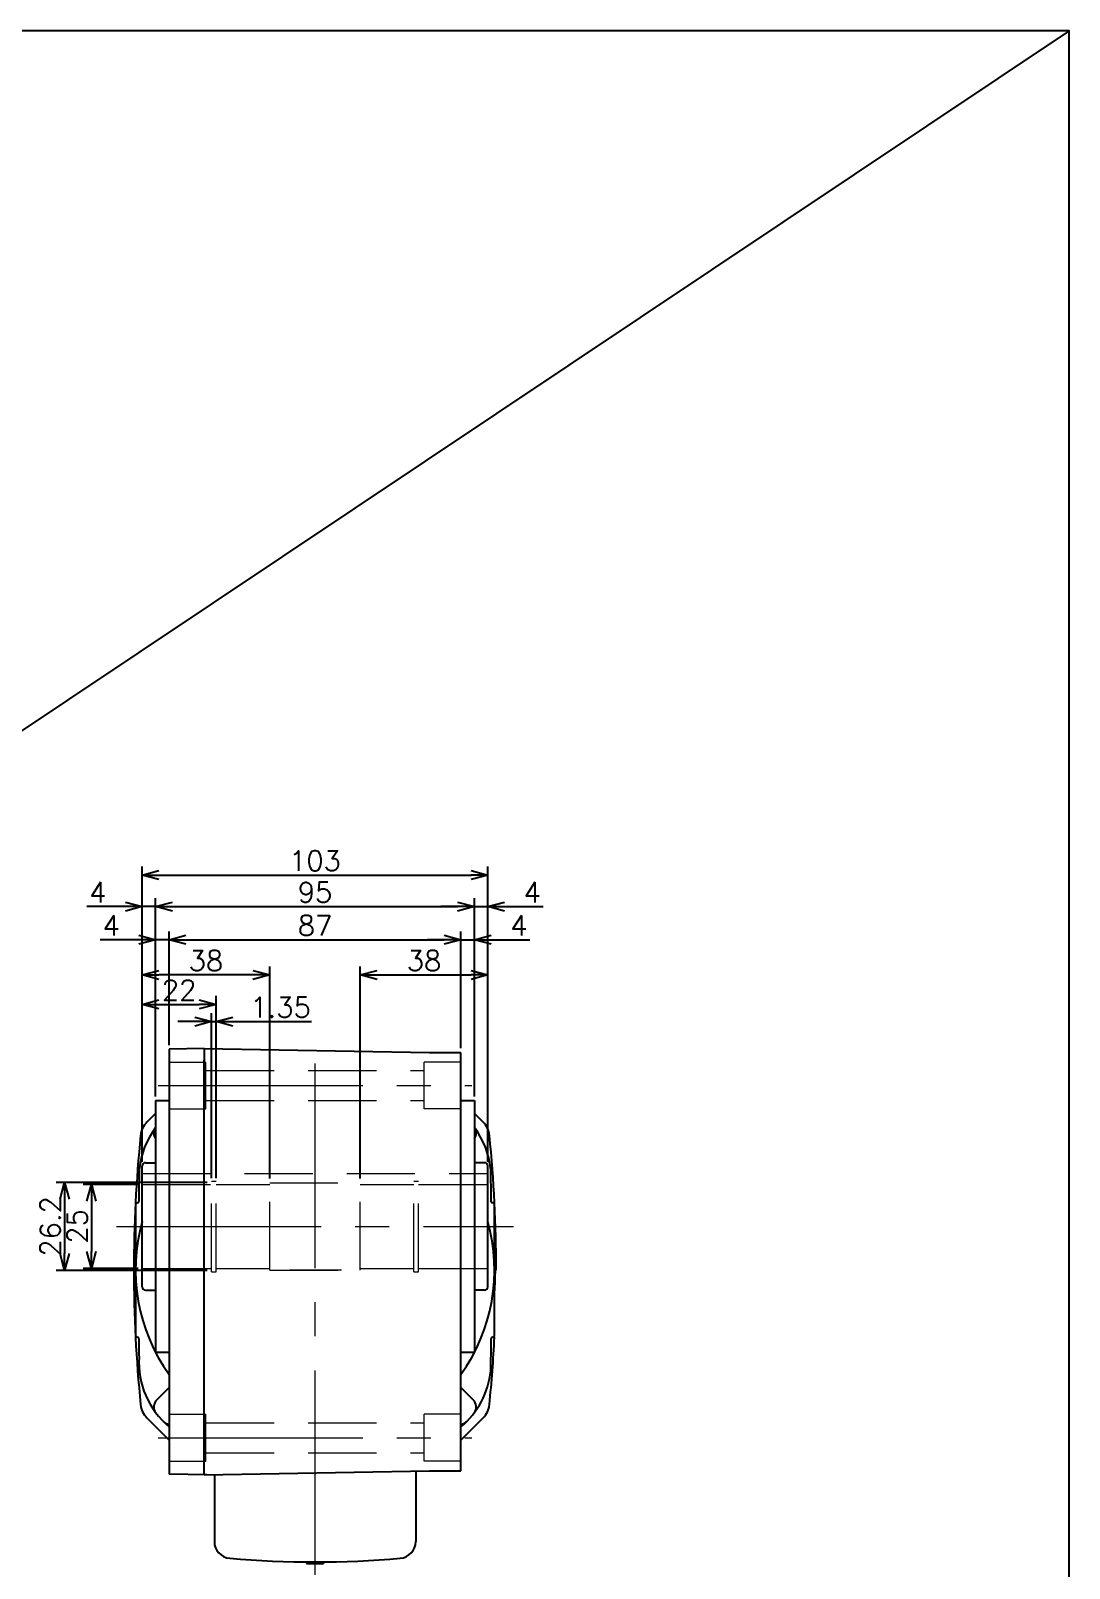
# Model space of a CAD drawing. Header units: millimetres. Extents: x 0 to 49006, y -7876 to 6995.
# Drawn here: x 15781.4 to 16090.9, y -6319.1 to -5860.8 of the extents above; entities that cross this region are included whole.
import ezdxf

# ---------------------------------------------------------------- set-up
doc = ezdxf.new("R2010")
doc.units = ezdxf.units.MM
doc.header["$LTSCALE"] = 3.2
doc.header["$PDMODE"] = 99
doc.header["$PDSIZE"] = 1
doc.linetypes.add('CENTER2', pattern=[28.575, 19.05, -3.175, 3.175, -3.175])
doc.linetypes.add('HIDDEN', pattern=[9.525, 6.35, -3.175])
for name, color, linetype, lineweight in [('04_HIDDEN', 2, 'HIDDEN', 13), ('05_CENTER', 4, 'CENTER2', 13), ('08_DIM', 3, 'Continuous', 13)]:
    doc.layers.add(name, color=color, linetype=linetype, lineweight=lineweight)
doc.layers.add('10_DRAFT', color=8, linetype='Continuous', lineweight=0, plot=False)
doc.styles.add('KSS_TXT', font='txt.shx', dxfattribs={"bigfont": 'extfont2.shx'})
doc.dimstyles.new('KSS_DIM', dxfattribs={"dimscale": 12, "dimtxt": 3, "dimasz": 2.5, "dimexe": 1.25, "dimexo": 0.625, "dimtad": 1, "dimdsep": 46, "dimtxsty": 'KSS_TXT', "dimblk": 'OPEN30', "dimcen": 0, "dimazin": 2, "dimtfac": 0.75, "dimtmove": 0, "dimatfit": 3, "dimldrblk": 'OPEN30', "dimfxl": 1.25, "dimtolj": 1, "dimarcsym": 0})

# ---------------------------------------------------------------- blocks, each defined once
blk = doc.blocks.new('_Open30')
at = {"color": 0, "linetype": 'ByBlock', "lineweight": -2}
for p, q in [((-1, 0.268), (0, 0)), ((0, 0), (-1, -0.268)), ((0, 0), (-1, 0))]:
    blk.add_line(p, q, dxfattribs=at)
blk = doc.blocks.new('*D512')
at = {"layer": '08_DIM', "color": 0, "lineweight": -2, "transparency": 16777216}
for p, q in [((15814.63, -6197.98), (15814.63, -6139.79)), ((15852.63, -6202.98), (15852.63, -6139.79)), ((15847.63, -6142.29), (15819.63, -6142.29))]:
    blk.add_line(p, q, dxfattribs=at)
at = {"layer": 'Defpoints', "color": 0, "transparency": 16777216}
for p in [(15814.63, -6142.29), (15814.63, -6199.23), (15852.63, -6204.23)]:
    blk.add_point(p, dxfattribs=at)
at = {"layer": '08_DIM', "color": 0, "lineweight": -2, "transparency": 16777216, "xscale": 5, "yscale": 5, "zscale": 5, "rotation": 180}
blk.add_blockref('_Open30', (15814.63, -6142.29), dxfattribs=at)
at = {"layer": '08_DIM', "color": 0, "lineweight": -2, "transparency": 16777216, "xscale": 5, "yscale": 5, "zscale": 5}
blk.add_blockref('_Open30', (15852.63, -6142.29), dxfattribs=at)
at = {"layer": '08_DIM', "color": 0, "transparency": 16777216, "insert": (15833.63, -6138.04), "char_height": 6, "attachment_point": 5, "style": 'KSS_TXT'}
blk.add_mtext('\\A1;38', dxfattribs=at)
blk = doc.blocks.new('*D513')
at = {"layer": '08_DIM', "color": 0, "lineweight": -2, "transparency": 16777216}
for p, q in [((15879.63, -6202.98), (15879.63, -6139.79)), ((15917.63, -6197.98), (15917.63, -6139.79)), ((15884.63, -6142.29), (15912.63, -6142.29))]:
    blk.add_line(p, q, dxfattribs=at)
at = {"layer": 'Defpoints', "color": 0, "transparency": 16777216}
for p in [(15917.63, -6142.29), (15917.63, -6199.23), (15879.63, -6204.23)]:
    blk.add_point(p, dxfattribs=at)
at = {"layer": '08_DIM', "color": 0, "lineweight": -2, "transparency": 16777216, "xscale": 5, "yscale": 5, "zscale": 5, "rotation": 180}
blk.add_blockref('_Open30', (15879.63, -6142.29), dxfattribs=at)
at = {"layer": '08_DIM', "color": 0, "lineweight": -2, "transparency": 16777216, "xscale": 5, "yscale": 5, "zscale": 5}
blk.add_blockref('_Open30', (15917.63, -6142.29), dxfattribs=at)
at = {"layer": '08_DIM', "color": 0, "transparency": 16777216, "insert": (15898.63, -6138.04), "char_height": 6, "attachment_point": 5, "style": 'KSS_TXT'}
blk.add_mtext('\\A1;38', dxfattribs=at)
blk = doc.blocks.new('*D514')
at = {"layer": '08_DIM', "color": 0, "lineweight": -2, "transparency": 16777216}
for p, q in [((15814.63, -6197.98), (15814.63, -6148.54)), ((15836.63, -6202.88), (15836.63, -6148.54)), ((15819.63, -6151.04), (15831.63, -6151.04))]:
    blk.add_line(p, q, dxfattribs=at)
at = {"layer": 'Defpoints', "color": 0, "transparency": 16777216}
for p in [(15836.63, -6151.04), (15814.63, -6199.23), (15836.63, -6204.13)]:
    blk.add_point(p, dxfattribs=at)
at = {"layer": '08_DIM', "color": 0, "lineweight": -2, "transparency": 16777216, "xscale": 5, "yscale": 5, "zscale": 5, "rotation": 180}
blk.add_blockref('_Open30', (15814.63, -6151.04), dxfattribs=at)
at = {"layer": '08_DIM', "color": 0, "lineweight": -2, "transparency": 16777216, "xscale": 5, "yscale": 5, "zscale": 5}
blk.add_blockref('_Open30', (15836.63, -6151.04), dxfattribs=at)
at = {"layer": '08_DIM', "color": 0, "transparency": 16777216, "insert": (15825.63, -6146.79), "char_height": 6, "attachment_point": 5, "style": 'KSS_TXT'}
blk.add_mtext('\\A1;22', dxfattribs=at)
blk = doc.blocks.new('*D515')
at = {"layer": '08_DIM', "color": 0, "lineweight": -2, "transparency": 16777216}
for p, q in [((15835.28, -6202.88), (15835.28, -6153.7)), ((15836.63, -6202.88), (15836.63, -6153.7)), ((15830.28, -6156.2), (15825.28, -6156.2)), ((15835.28, -6156.2), (15836.63, -6156.2)), ((15841.63, -6156.2), (15865.13, -6156.2))]:
    blk.add_line(p, q, dxfattribs=at)
at = {"layer": 'Defpoints', "color": 0, "transparency": 16777216}
for p in [(15836.63, -6156.2), (15835.28, -6204.13), (15836.63, -6204.13)]:
    blk.add_point(p, dxfattribs=at)
at = {"layer": '08_DIM', "color": 0, "lineweight": -2, "transparency": 16777216, "xscale": 5, "yscale": 5, "zscale": 5}
blk.add_blockref('_Open30', (15835.28, -6156.2), dxfattribs=at)
at = {"layer": '08_DIM', "color": 0, "lineweight": -2, "transparency": 16777216, "xscale": 5, "yscale": 5, "zscale": 5, "rotation": 180}
blk.add_blockref('_Open30', (15836.63, -6156.2), dxfattribs=at)
at = {"layer": '08_DIM', "color": 0, "transparency": 16777216, "insert": (15855.88, -6151.95), "char_height": 6, "attachment_point": 5, "style": 'KSS_TXT'}
blk.add_mtext('\\A1;1.35', dxfattribs=at)
blk = doc.blocks.new('*D516')
at = {"layer": '08_DIM', "color": 0, "lineweight": -2, "transparency": 16777216}
for p, q in [((15813.38, -6204.73), (15797, -6204.73)), ((15799.5, -6209.73), (15799.5, -6224.73)), ((15813.38, -6229.73), (15797, -6229.73))]:
    blk.add_line(p, q, dxfattribs=at)
at = {"layer": 'Defpoints', "color": 0, "transparency": 16777216}
for p in [(15814.63, -6204.73), (15799.5, -6229.73), (15814.63, -6229.73)]:
    blk.add_point(p, dxfattribs=at)
at = {"layer": '08_DIM', "color": 0, "lineweight": -2, "transparency": 16777216, "xscale": 5, "yscale": 5, "zscale": 5}
for p, rotation in [((15799.5, -6204.73), 90), ((15799.5, -6229.73), 270)]:
    blk.add_blockref('_Open30', p, dxfattribs=dict(at, rotation=rotation))
at = {"layer": '08_DIM', "color": 0, "transparency": 16777216, "insert": (15795.25, -6217.23), "char_height": 6, "attachment_point": 5, "rotation": 90, "style": 'KSS_TXT'}
blk.add_mtext('\\A1;25', dxfattribs=at)
blk = doc.blocks.new('*D517')
at = {"layer": '08_DIM', "color": 0, "lineweight": -2, "transparency": 16777216}
for p, q in [((15834.03, -6204.13), (15789, -6204.13)), ((15791.5, -6209.13), (15791.5, -6225.33)), ((15834.03, -6230.33), (15789, -6230.33))]:
    blk.add_line(p, q, dxfattribs=at)
at = {"layer": 'Defpoints', "color": 0, "transparency": 16777216}
for p in [(15835.28, -6204.13), (15791.5, -6230.33), (15835.28, -6230.33)]:
    blk.add_point(p, dxfattribs=at)
at = {"layer": '08_DIM', "color": 0, "lineweight": -2, "transparency": 16777216, "xscale": 5, "yscale": 5, "zscale": 5}
for p, rotation in [((15791.5, -6204.13), 90), ((15791.5, -6230.33), 270)]:
    blk.add_blockref('_Open30', p, dxfattribs=dict(at, rotation=rotation))
at = {"layer": '08_DIM', "color": 0, "transparency": 16777216, "insert": (15787.25, -6217.23), "char_height": 6, "attachment_point": 5, "rotation": 90, "style": 'KSS_TXT'}
blk.add_mtext('\\A1;26.2', dxfattribs=at)
blk = doc.blocks.new('*D520')
at = {"layer": '08_DIM', "color": 0, "lineweight": -2, "transparency": 16777216}
for p, q in [((15818.63, -6178.48), (15818.63, -6129.29)), ((15822.63, -6163.18), (15822.63, -6129.29)), ((15813.63, -6131.79), (15802.13, -6131.79)), ((15822.63, -6131.79), (15818.63, -6131.79)), ((15827.63, -6131.79), (15832.63, -6131.79))]:
    blk.add_line(p, q, dxfattribs=at)
at = {"layer": 'Defpoints', "color": 0, "transparency": 16777216}
for p in [(15818.63, -6131.79), (15822.63, -6164.43), (15818.63, -6179.73)]:
    blk.add_point(p, dxfattribs=at)
at = {"layer": '08_DIM', "color": 0, "lineweight": -2, "transparency": 16777216, "xscale": 5, "yscale": 5, "zscale": 5}
blk.add_blockref('_Open30', (15818.63, -6131.79), dxfattribs=at)
at = {"layer": '08_DIM', "color": 0, "lineweight": -2, "transparency": 16777216, "xscale": 5, "yscale": 5, "zscale": 5, "rotation": 180}
blk.add_blockref('_Open30', (15822.63, -6131.79), dxfattribs=at)
at = {"layer": '08_DIM', "color": 0, "transparency": 16777216, "insert": (15805.38, -6127.54), "char_height": 6, "attachment_point": 5, "style": 'KSS_TXT'}
blk.add_mtext('\\A1;4', dxfattribs=at)
blk = doc.blocks.new('*D521')
at = {"layer": '08_DIM', "color": 0, "lineweight": -2, "transparency": 16777216}
for p, q in [((15809.63, -6121.91), (15798.13, -6121.91)), ((15814.63, -6197.98), (15814.63, -6119.41)), ((15818.63, -6121.91), (15814.63, -6121.91)), ((15818.63, -6178.48), (15818.63, -6119.41)), ((15823.63, -6121.91), (15828.63, -6121.91))]:
    blk.add_line(p, q, dxfattribs=at)
at = {"layer": 'Defpoints', "color": 0, "transparency": 16777216}
for p in [(15814.63, -6121.91), (15818.63, -6179.73), (15814.63, -6199.23)]:
    blk.add_point(p, dxfattribs=at)
at = {"layer": '08_DIM', "color": 0, "lineweight": -2, "transparency": 16777216, "xscale": 5, "yscale": 5, "zscale": 5}
blk.add_blockref('_Open30', (15814.63, -6121.91), dxfattribs=at)
at = {"layer": '08_DIM', "color": 0, "lineweight": -2, "transparency": 16777216, "xscale": 5, "yscale": 5, "zscale": 5, "rotation": 180}
blk.add_blockref('_Open30', (15818.63, -6121.91), dxfattribs=at)
at = {"layer": '08_DIM', "color": 0, "transparency": 16777216, "insert": (15801.38, -6117.66), "char_height": 6, "attachment_point": 5, "style": 'KSS_TXT'}
blk.add_mtext('\\A1;4', dxfattribs=at)
blk = doc.blocks.new('*D522')
at = {"layer": '08_DIM', "color": 0, "lineweight": -2, "transparency": 16777216}
for p, q in [((15818.63, -6178.48), (15818.63, -6119.41)), ((15823.63, -6121.91), (15908.63, -6121.91)), ((15913.63, -6178.49), (15913.63, -6119.41))]:
    blk.add_line(p, q, dxfattribs=at)
at = {"layer": 'Defpoints', "color": 0, "transparency": 16777216}
for p in [(15913.63, -6121.91), (15818.63, -6179.73), (15913.63, -6179.74)]:
    blk.add_point(p, dxfattribs=at)
at = {"layer": '08_DIM', "color": 0, "lineweight": -2, "transparency": 16777216, "xscale": 5, "yscale": 5, "zscale": 5, "rotation": 180}
blk.add_blockref('_Open30', (15818.63, -6121.91), dxfattribs=at)
at = {"layer": '08_DIM', "color": 0, "lineweight": -2, "transparency": 16777216, "xscale": 5, "yscale": 5, "zscale": 5}
blk.add_blockref('_Open30', (15913.63, -6121.91), dxfattribs=at)
at = {"layer": '08_DIM', "color": 0, "transparency": 16777216, "insert": (15866.13, -6117.66), "char_height": 6, "attachment_point": 5, "style": 'KSS_TXT'}
blk.add_mtext('\\A1;95', dxfattribs=at)
blk = doc.blocks.new('*D523')
at = {"layer": '08_DIM', "color": 0, "lineweight": -2, "transparency": 16777216}
for p, q in [((15908.63, -6121.91), (15903.63, -6121.91)), ((15913.63, -6178.49), (15913.63, -6119.41)), ((15913.63, -6121.91), (15917.63, -6121.91)), ((15917.63, -6197.98), (15917.63, -6119.41)), ((15922.63, -6121.91), (15934.13, -6121.91))]:
    blk.add_line(p, q, dxfattribs=at)
at = {"layer": 'Defpoints', "color": 0, "transparency": 16777216}
for p in [(15917.63, -6121.91), (15913.63, -6179.74), (15917.63, -6199.23)]:
    blk.add_point(p, dxfattribs=at)
at = {"layer": '08_DIM', "color": 0, "lineweight": -2, "transparency": 16777216, "xscale": 5, "yscale": 5, "zscale": 5}
blk.add_blockref('_Open30', (15913.63, -6121.91), dxfattribs=at)
at = {"layer": '08_DIM', "color": 0, "lineweight": -2, "transparency": 16777216, "xscale": 5, "yscale": 5, "zscale": 5, "rotation": 180}
blk.add_blockref('_Open30', (15917.63, -6121.91), dxfattribs=at)
at = {"layer": '08_DIM', "color": 0, "transparency": 16777216, "insert": (15930.88, -6117.66), "char_height": 6, "attachment_point": 5, "style": 'KSS_TXT'}
blk.add_mtext('\\A1;4', dxfattribs=at)
blk = doc.blocks.new('*D524')
at = {"layer": '08_DIM', "color": 0, "lineweight": -2, "transparency": 16777216}
for p, q in [((15822.63, -6163.18), (15822.63, -6129.29)), ((15909.63, -6164.15), (15909.63, -6129.29)), ((15827.63, -6131.79), (15904.63, -6131.79))]:
    blk.add_line(p, q, dxfattribs=at)
at = {"layer": 'Defpoints', "color": 0, "transparency": 16777216}
for p in [(15909.63, -6131.79), (15822.63, -6164.43), (15909.63, -6165.4)]:
    blk.add_point(p, dxfattribs=at)
at = {"layer": '08_DIM', "color": 0, "lineweight": -2, "transparency": 16777216, "xscale": 5, "yscale": 5, "zscale": 5, "rotation": 180}
blk.add_blockref('_Open30', (15822.63, -6131.79), dxfattribs=at)
at = {"layer": '08_DIM', "color": 0, "lineweight": -2, "transparency": 16777216, "xscale": 5, "yscale": 5, "zscale": 5}
blk.add_blockref('_Open30', (15909.63, -6131.79), dxfattribs=at)
at = {"layer": '08_DIM', "color": 0, "transparency": 16777216, "insert": (15866.13, -6127.54), "char_height": 6, "attachment_point": 5, "style": 'KSS_TXT'}
blk.add_mtext('\\A1;87', dxfattribs=at)
blk = doc.blocks.new('*D525')
at = {"layer": '08_DIM', "color": 0, "lineweight": -2, "transparency": 16777216}
for p, q in [((15909.63, -6164.15), (15909.63, -6129.29)), ((15913.63, -6178.49), (15913.63, -6129.29)), ((15904.63, -6131.79), (15899.63, -6131.79)), ((15909.63, -6131.79), (15913.63, -6131.79)), ((15918.63, -6131.79), (15930.13, -6131.79))]:
    blk.add_line(p, q, dxfattribs=at)
at = {"layer": 'Defpoints', "color": 0, "transparency": 16777216}
for p in [(15913.63, -6131.79), (15909.63, -6165.4), (15913.63, -6179.74)]:
    blk.add_point(p, dxfattribs=at)
at = {"layer": '08_DIM', "color": 0, "lineweight": -2, "transparency": 16777216, "xscale": 5, "yscale": 5, "zscale": 5}
blk.add_blockref('_Open30', (15909.63, -6131.79), dxfattribs=at)
at = {"layer": '08_DIM', "color": 0, "lineweight": -2, "transparency": 16777216, "xscale": 5, "yscale": 5, "zscale": 5, "rotation": 180}
blk.add_blockref('_Open30', (15913.63, -6131.79), dxfattribs=at)
at = {"layer": '08_DIM', "color": 0, "transparency": 16777216, "insert": (15926.88, -6127.54), "char_height": 6, "attachment_point": 5, "style": 'KSS_TXT'}
blk.add_mtext('\\A1;4', dxfattribs=at)
blk = doc.blocks.new('*D526')
at = {"layer": '08_DIM', "color": 0, "lineweight": -2, "transparency": 16777216}
for p, q in [((15814.63, -6197.98), (15814.63, -6109.99)), ((15819.63, -6112.49), (15912.63, -6112.49)), ((15917.63, -6197.98), (15917.63, -6109.99))]:
    blk.add_line(p, q, dxfattribs=at)
at = {"layer": 'Defpoints', "color": 0, "transparency": 16777216}
for p in [(15917.63, -6112.49), (15814.63, -6199.23), (15917.63, -6199.23)]:
    blk.add_point(p, dxfattribs=at)
at = {"layer": '08_DIM', "color": 0, "lineweight": -2, "transparency": 16777216, "xscale": 5, "yscale": 5, "zscale": 5, "rotation": 180}
blk.add_blockref('_Open30', (15814.63, -6112.49), dxfattribs=at)
at = {"layer": '08_DIM', "color": 0, "lineweight": -2, "transparency": 16777216, "xscale": 5, "yscale": 5, "zscale": 5}
blk.add_blockref('_Open30', (15917.63, -6112.49), dxfattribs=at)
at = {"layer": '08_DIM', "color": 0, "transparency": 16777216, "insert": (15866.13, -6108.24), "char_height": 6, "attachment_point": 5, "style": 'KSS_TXT'}
blk.add_mtext('\\A1;103', dxfattribs=at)
blk = doc.blocks.new('GM-SHYF-RH 0.2kW、1／30、200V、60Hzc_1_1')
at = {"color": 0}
for p, q in [((18.5, 52.99), (8, 52.81)), ((8, 52.81), (8, -73.81)), ((18.5, 53.01), (18.5, 48.5)), ((18.5, 53), (85.5, 51.83)), ((85.5, 51.83), (95, 51.83)), ((95, -59.28), (95, 51.83)), ((18.5, -64.89), (18.5, 49.51)), ((4, 37.5), (4, -37.5)), ((4, 37.5), (8, 37.5)), ((95, 37.49), (99, 37.49)), ((99, 37.49), (99, -37.49)), ((4, 33.69), (1.41, 31.1)), ((99, 33.69), (101.59, 31.1)), ((1, 19), (4, 19)), ((102, 19), (99, 19)), ((0, -18), (0, 18)), ((103, -18), (103, 18)), ((-2, 6.5), (-2, -32.5)), ((105, -32.5), (105, 7.01)), ((1, -19), (4, -19)), ((102, -19), (99, -19)), ((4, -37.5), (8, -37.5)), ((95, -37.49), (99, -37.49)), ((8, -48.01), (4.35, -51.67)), ((95, -48.01), (98.65, -51.67)), ((8, -63.69), (1.41, -57.1)), ((95, -63.69), (101.59, -57.1)), ((95, -72.85), (95, -59.28)), ((18.5, -74.02), (18.5, -64.89)), ((18.5, -74.02), (18.5, -69.51)), ((18.5, -74.02), (85.5, -72.85)), ((81.5, -72.92), (81.5, -93.94)), ((85.5, -72.85), (95, -72.85)), ((19.25, -74), (8, -73.81)), ((21.5, -73.97), (21.5, -93.94)), ((49, -99.99), (49, -100.5)), ((49, -100.5), (54, -100.5)), ((54, -99.99), (54, -100.5))]:
    blk.add_line(p, q, dxfattribs=at)
for centre, radius, start, end in [((24, 14.5), 25, 143.1301, 174.2698), ((6.08, 26.43), 6.6, 135, 174.2563), ((6.47, 27.79), 3, 145.3407, 214.6593), ((96.53, 27.79), 3, 325.3407, 34.6593), ((79, 14.5), 25, 5.7302, 36.8699), ((96.92, 26.43), 6.6, 5.7437, 45), ((398.1, -13), 400.6, 174.2563, 180), ((-295.1, -13), 400.6, 0, 5.7437), ((1, 18), 1, 90, 180), ((102, 18), 1, 0, 90), ((399, 7), 400, 178.568, 179.9285), ((-296, 7), 400, 0.053, 1.432), ((-1.5, 6.5), 0.5, 90, 180), ((-1.5, 7.5), 0.5, 270, 0), ((104.5, 7.5), 0.5, 180, 270), ((104.5, 6.5), 0.5, 0, 90), ((51.5, -13), 53.5, 164.2841, 215.6016), ((51.5, -13), 53.5, 324.3984, 15.7159), ((398.1, -13), 400.6, 179.0703, 180), ((398.1, 0), 400.6, 180.9297, 182.8629), ((-295.1, 0), 400.6, 357.1371, 359.0703), ((398.1, -13), 400.6, 180, 185.7437), ((1, -18), 1, 180, 270), ((102, -18), 1, 270, 0), ((-1.5, -32.5), 0.5, 180, 270), ((-1.5, -33.5), 0.5, 0, 90), ((399, -33), 400, 180.0715, 180.8595), ((-295.1, -13), 400.6, 354.2563, 357.1371), ((-296, -33), 400, 358.568, 359.9285), ((104.5, -33.5), 0.5, 90, 180), ((104.5, -32.5), 0.5, 270, 0), ((24, -40.5), 25, 176.5614, 230.2082), ((79, -40.5), 25, 309.7918, 354.2698), ((6.08, -52.43), 6.6, 185.7437, 225), ((6.47, -53.79), 3, 135, 217.1625), ((96.53, -53.79), 3, 322.8375, 45), ((96.92, -52.43), 6.6, 315, 354.2563), ((8.41, -56.02), 3, 224.8696, 262.1781), ((94.59, -56.02), 3, 277.8219, 315.1304), ((26.5, -93.94), 5, 180, 265.1386), ((76.5, -93.94), 5, 274.8614, 0), ((51.5, 200), 300, 265.1386, 274.8614)]:
    blk.add_arc(centre, radius, start, end, dxfattribs=at)
at = {"layer": '04_HIDDEN', "color": 0}
for p, q in [((8, 49), (19, 49)), ((19, 35), (19, 49)), ((19, 46.5), (84, 46.5)), ((84, 35), (84, 49)), ((95, 49), (84, 49)), ((19, 37.5), (84, 37.5)), ((8, 35), (19, 35)), ((95, 35), (84, 35)), ((0, 15.8), (103, 15.8)), ((0, 12.5), (20.65, 12.5)), ((20.65, 13.5), (22, 13.5)), ((20.65, -13.5), (20.65, 13.5)), ((22, -13.5), (22, 13.5)), ((22, 12.5), (38, 12.5)), ((38, -13), (38, 13)), ((38, 13), (65, 13)), ((65, -13), (65, 13)), ((65, 12.5), (81, 12.5)), ((81, 13.5), (82.35, 13.5)), ((81, -13.5), (81, 13.5)), ((82.35, -13.5), (82.35, 13.5)), ((82.35, 12.5), (103, 12.5)), ((0, -12.5), (20.65, -12.5)), ((20.65, -13.5), (22, -13.5)), ((22, -12.5), (38, -12.5)), ((38, -13), (65, -13)), ((65, -12.5), (81, -12.5)), ((81, -13.5), (82.35, -13.5)), ((82.35, -12.5), (103, -12.5)), ((8, -56), (19, -56)), ((19, -70), (19, -56)), ((19, -58.5), (84, -58.5)), ((95, -56), (84, -56)), ((84, -70), (84, -56)), ((19, -67.5), (84, -67.5)), ((8, -70), (19, -70)), ((95, -70), (84, -70))]:
    blk.add_line(p, q, dxfattribs=at)
at = {"layer": '05_CENTER', "color": 0}
for p, q in [((51.5, -103.88), (51.5, 55.94)), ((4.75, 42), (98.25, 42)), ((-7.65, 0), (110.65, 0)), ((4.75, -63), (98.25, -63))]:
    blk.add_line(p, q, dxfattribs=at)
at = {"layer": '10_DRAFT'}
blk.add_line((59.41, -13), (43.91, -13), dxfattribs=at)

msp = doc.modelspace()

# ---------------------------------------------------------------- linework, layer by layer
at = {"color": 3}
msp.add_line((16090.924, -5860.848), (15119.488, -6509.968), dxfattribs=at)
msp.add_lwpolyline([(15119.488, -6509.968), (16090.924, -6509.968), (16090.924, -5860.848), (15119.488, -5860.848)], close=True, dxfattribs=at)

# ---------------------------------------------------------------- block references
at = {"color": 4}
msp.add_blockref('GM-SHYF-RH 0.2kW、1／30、200V、60Hzc_1_1', (15814.632, -6217.234), dxfattribs=at)

# ---------------------------------------------------------------- dimensions: what is measured, and where the dimension line sits
at = {"layer": '08_DIM'}
for base, p1, p2, picture, middle in [((15917.632, -6112.49), (15814.632, -6199.234), (15917.632, -6199.234), '*D526', (15866.132, -6108.24)), ((15814.632, -6121.911), (15818.632, -6179.734), (15814.632, -6199.234), '*D521', (15801.382, -6117.661)), ((15913.632, -6121.911), (15818.632, -6179.734), (15913.632, -6179.743), '*D522', (15866.132, -6117.657)), ((15917.632, -6121.911), (15913.632, -6179.743), (15917.632, -6199.234), '*D523', (15930.882, -6117.661)), ((15818.632, -6131.793), (15822.632, -6164.426), (15818.632, -6179.734), '*D520', (15805.382, -6127.543)), ((15909.632, -6131.793), (15822.632, -6164.426), (15909.632, -6165.403), '*D524', (15866.132, -6127.543)), ((15913.632, -6131.793), (15909.632, -6165.403), (15913.632, -6179.743), '*D525', (15926.882, -6127.543)), ((15814.632, -6142.285), (15852.632, -6204.234), (15814.632, -6199.234), '*D512', (15833.632, -6138.035)), ((15917.632, -6142.285), (15879.632, -6204.234), (15917.632, -6199.234), '*D513', (15898.632, -6138.035)), ((15836.632, -6151.041), (15814.632, -6199.234), (15836.632, -6204.134), '*D514', (15825.632, -6146.791)), ((15836.632, -6156.203), (15835.282, -6204.134), (15836.632, -6204.134), '*D515', (15855.882, -6151.949))]:
    dim = msp.add_linear_dim(base=base, p1=p1, p2=p2, dimstyle='KSS_DIM', override={"dimscale": 2}, dxfattribs=at)
    dim.commit()
    dim.dimension.update_dxf_attribs({"geometry": picture, "text_midpoint": middle})
for base, p1, p2, picture, middle in [((15791.504, -6230.334), (15835.282, -6204.134), (15835.282, -6230.334), '*D517', (15787.254, -6217.234)), ((15799.505, -6229.734), (15814.632, -6204.734), (15814.632, -6229.734), '*D516', (15795.251, -6217.234))]:
    dim = msp.add_linear_dim(base=base, p1=p1, p2=p2, angle=90, dimstyle='KSS_DIM', override={"dimscale": 2}, dxfattribs=at)
    dim.commit()
    dim.dimension.update_dxf_attribs({"geometry": picture, "text_midpoint": middle})

doc.saveas('drawing.dxf')
